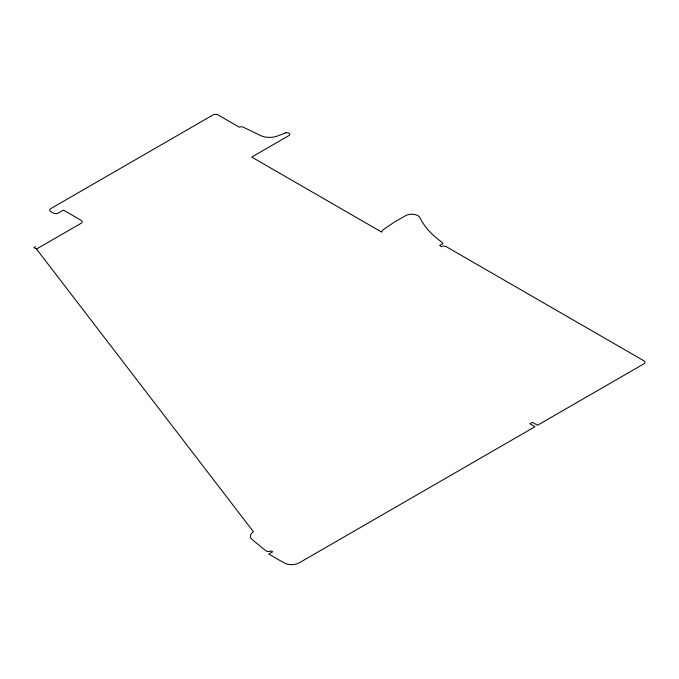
<?xml version="1.0" encoding="UTF-8"?>
<svg xmlns="http://www.w3.org/2000/svg" width="679" height="679" viewBox="0 0 679 679"><rect width="100%" height="100%" fill="white"/><g stroke="black" fill="none" stroke-linecap="round" stroke-linejoin="round"><path stroke-width="1.02" d="M35.537 246.681L33.95 247.665L36.513 249.04L253.411 531.725L252.613 532.344A30.733 17.747 0 0 0 251.468 533.541A10.754 6.213 0 0 0 251.799 539.245L265.684 550.661A3.582 2.071 0 0 0 271.15 550.941L272.669 551.815L268.782 554.064L283.992 562.84A10.754 6.213 0 0 0 299.201 562.84L534.984 426.718L529.917 423.789L532.446 422.33L537.522 425.249L643.998 363.774A3.582 2.071 0 0 0 643.998 360.846L446.247 246.681A3.582 2.071 0 0 0 441.18 246.681L439.644 245.365L442.75 243.71A2.147 1.239 0 0 0 442.411 242.776L436.3 237.76A109.939 63.47 0 0 1 420.08 217.866A8.606 4.965 0 0 0 406.823 215.09A9.616 5.551 0 0 0 405.694 215.633L393.693 222.542L383.711 229.366A8.606 4.965 0 0 0 381.725 232.125L251.714 157.061L288.94 135.571A2.869 1.655 0 0 0 289.746 134.646A2.971 1.714 0 0 0 288.388 132.957A2.971 1.714 0 0 0 285.188 132.94M36.505 249.049L81.166 223.264A3.582 2.071 0 0 0 81.166 220.336L63.427 210.083L58.352 213.011A3.59 2.071 0 0 1 53.285 213.011L50.747 211.551A3.582 2.071 0 0 1 50.747 208.623L213.002 114.946A3.582 2.071 0 0 1 218.078 114.946L239.373 127.236A2.869 1.655 0 0 1 243.43 127.236L260.38 135.452A14.344 8.284 0 0 0 277.618 135.97L285.248 132.999"/></g></svg>
